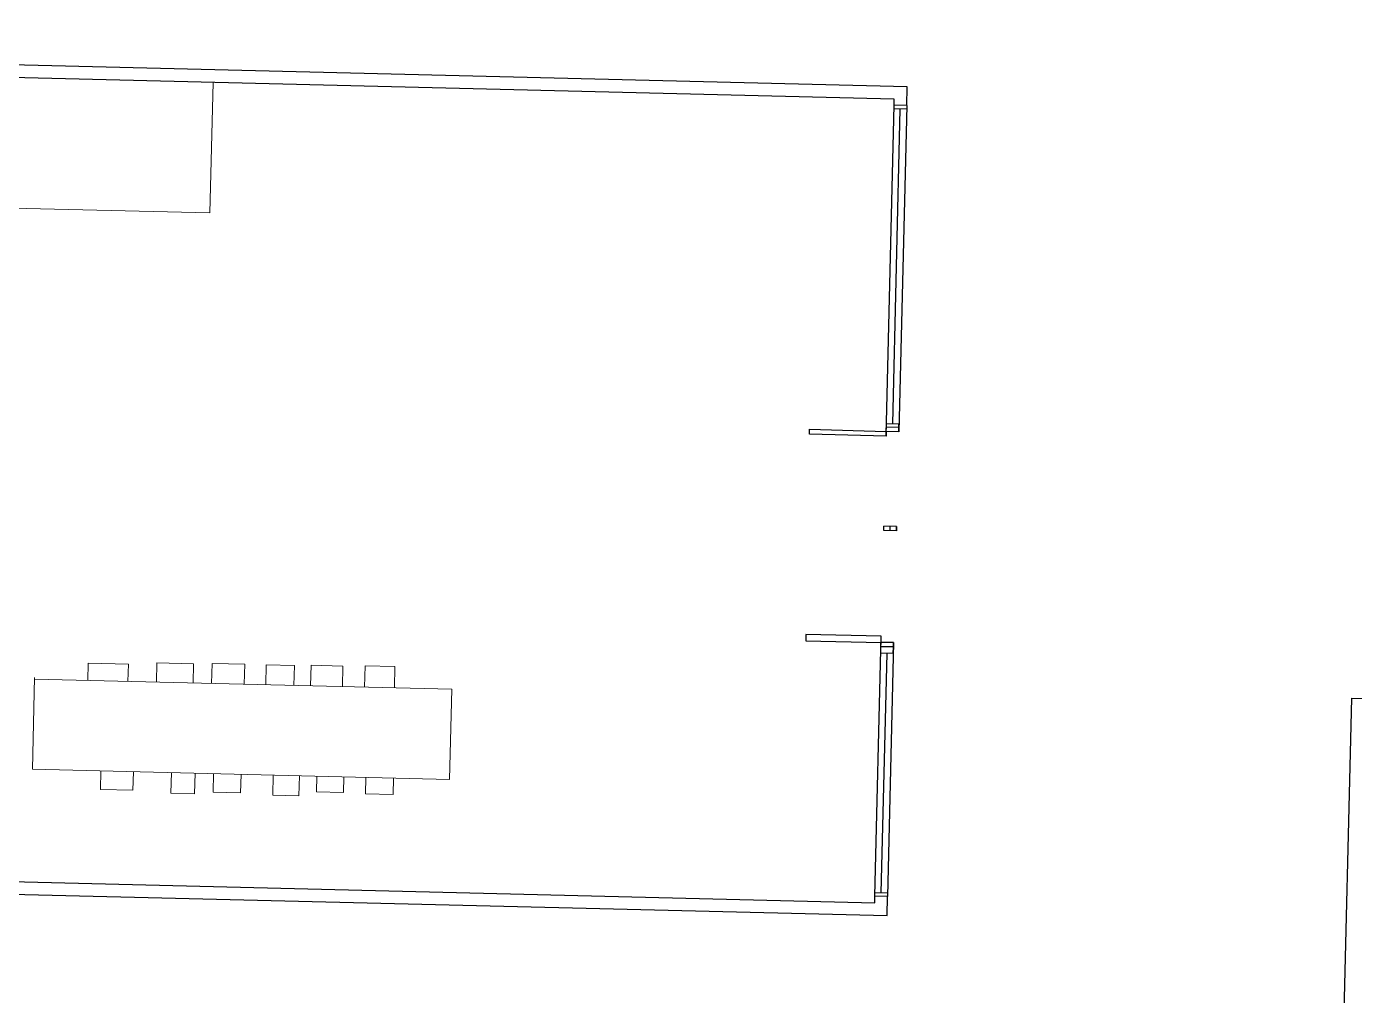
# Model space of a CAD drawing. Header units: millimetres. Extents: x 1418 to 1811, y 1796 to 1956.
# Drawn here: x 1507.52 to 1518.31, y 1856.11 to 1863.98 of the extents above; entities that cross this region are included whole.
import ezdxf

# ---------------------------------------------------------------- set-up
doc = ezdxf.new("R2010")
doc.units = ezdxf.units.MM
for name, color, linetype, lineweight in [('JANELAS', 5, 'Continuous', 25), ('layout', 253, 'Continuous', 13), ('LINHAGROSSA', 7, 'Continuous', 30)]:
    doc.layers.add(name, color=color, linetype=linetype, lineweight=lineweight)
doc.layers.add('VEGETAIS', color=3, linetype='Continuous')

msp = doc.modelspace()

# ---------------------------------------------------------------- linework, layer by layer
at = {"layer": 'JANELAS'}
for p, q in [((1514.502, 1860.65), (1514.568, 1863.339)), ((1514.67, 1863.337), (1514.605, 1860.685)), ((1514.556, 1860.75), (1514.618, 1863.306)), ((1514.669, 1863.306), (1514.567, 1863.309)), ((1514.484, 1859.885), (1514.485, 1859.918)), ((1514.535, 1859.883), (1514.535, 1859.917)), ((1514.586, 1859.916), (1514.586, 1859.882)), ((1514.411, 1856.913), (1514.463, 1859.025)), ((1514.563, 1858.973), (1514.513, 1856.91)), ((1514.463, 1856.94), (1514.51, 1858.886)), ((1514.514, 1856.938), (1514.412, 1856.941))]:
    msp.add_line(p, q, dxfattribs=at)
at = {"layer": 'layout'}
for p, q in [((1509.035, 1863.523), (1509.009, 1862.464)), ((1509.009, 1862.464), (1499.986, 1862.684)), ((1508.017, 1858.666), (1508.02, 1858.806)), ((1508.02, 1858.806), (1508.347, 1858.798)), ((1508.347, 1858.798), (1508.343, 1858.658)), ((1508.574, 1858.652), (1508.577, 1858.809)), ((1508.577, 1858.809), (1508.875, 1858.802)), ((1508.875, 1858.802), (1508.872, 1858.645)), ((1509.023, 1858.641), (1509.027, 1858.804)), ((1509.027, 1858.804), (1509.292, 1858.797)), ((1509.292, 1858.797), (1509.288, 1858.635)), ((1509.462, 1858.63), (1509.466, 1858.793)), ((1509.466, 1858.793), (1509.696, 1858.787)), ((1509.696, 1858.787), (1509.692, 1858.625)), ((1509.827, 1858.621), (1509.831, 1858.79)), ((1509.831, 1858.79), (1510.09, 1858.783)), ((1510.09, 1858.783), (1510.086, 1858.615)), ((1510.266, 1858.611), (1510.27, 1858.785)), ((1510.27, 1858.785), (1510.512, 1858.779)), ((1507.585, 1858.69), (1507.567, 1857.945)), ((1510.974, 1858.594), (1507.585, 1858.676)), ((1510.512, 1858.779), (1510.508, 1858.605)), ((1510.956, 1857.862), (1510.974, 1858.594)), ((1507.567, 1857.945), (1510.956, 1857.862)), ((1508.119, 1857.781), (1508.123, 1857.931)), ((1508.387, 1857.925), (1508.384, 1857.774)), ((1508.692, 1857.75), (1508.696, 1857.917)), ((1508.888, 1857.912), (1508.883, 1857.745)), ((1509.036, 1857.758), (1509.039, 1857.909)), ((1509.262, 1857.903), (1509.258, 1857.753)), ((1509.519, 1857.735), (1509.523, 1857.897)), ((1509.736, 1857.892), (1509.732, 1857.73)), ((1509.874, 1857.76), (1509.877, 1857.888)), ((1510.096, 1857.883), (1510.093, 1857.755)), ((1510.273, 1857.745), (1510.276, 1857.879)), ((1510.501, 1857.873), (1510.498, 1857.74)), ((1508.384, 1857.774), (1508.119, 1857.781)), ((1508.883, 1857.745), (1508.692, 1857.75)), ((1509.258, 1857.753), (1509.036, 1857.758)), ((1509.732, 1857.73), (1509.519, 1857.735)), ((1510.093, 1857.755), (1509.874, 1857.76)), ((1510.498, 1857.74), (1510.273, 1857.745))]:
    msp.add_line(p, q, dxfattribs=at)
at = {"layer": 'LINHAGROSSA'}
for p, q in [((1514.673, 1863.488), (1494.581, 1863.977)), ((1514.569, 1863.388), (1494.909, 1863.867)), ((1514.67, 1863.337), (1514.673, 1863.488)), ((1514.568, 1863.339), (1514.569, 1863.388)), ((1514.67, 1863.337), (1514.568, 1863.339)), ((1514.503, 1860.687), (1514.505, 1860.751)), ((1514.606, 1860.72), (1514.504, 1860.723)), ((1514.607, 1860.748), (1514.505, 1860.751)), ((1514.605, 1860.685), (1514.607, 1860.748)), ((1513.88, 1860.665), (1513.881, 1860.708)), ((1514.502, 1860.65), (1513.88, 1860.665)), ((1513.881, 1860.708), (1514.503, 1860.687)), ((1514.503, 1860.687), (1514.502, 1860.65)), ((1514.605, 1860.685), (1514.503, 1860.687)), ((1514.484, 1859.885), (1514.485, 1859.918)), ((1514.586, 1859.882), (1514.484, 1859.885)), ((1514.586, 1859.916), (1514.485, 1859.918)), ((1514.586, 1859.882), (1514.586, 1859.916)), ((1513.851, 1859.04), (1513.85, 1858.988)), ((1514.463, 1859.025), (1513.851, 1859.04)), ((1514.462, 1858.975), (1514.463, 1859.025)), ((1513.85, 1858.988), (1514.462, 1858.973)), ((1514.459, 1858.887), (1514.461, 1858.94)), ((1514.461, 1858.94), (1514.462, 1858.973)), ((1514.563, 1858.938), (1514.461, 1858.94)), ((1514.563, 1858.973), (1514.462, 1858.975)), ((1514.561, 1858.884), (1514.563, 1858.938)), ((1514.563, 1858.938), (1514.563, 1858.973)), ((1514.561, 1858.884), (1514.459, 1858.887)), ((1494.75, 1857.34), (1514.41, 1856.861)), ((1494.599, 1857.242), (1514.51, 1856.757)), ((1514.41, 1856.861), (1514.411, 1856.913)), ((1514.513, 1856.91), (1514.411, 1856.913)), ((1514.51, 1856.757), (1514.513, 1856.91))]:
    msp.add_line(p, q, dxfattribs=at)
at = {"layer": 'VEGETAIS'}
msp.add_lwpolyline([(1518.287, 1858.522), (1521.067, 1858.455), (1520.994, 1855.461), (1518.214, 1855.529)], close=True, dxfattribs=at)

doc.saveas('drawing.dxf')
